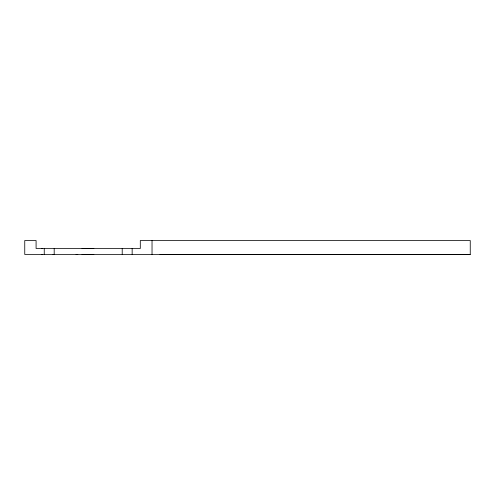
<?xml version="1.0" encoding="UTF-8"?>
<svg xmlns="http://www.w3.org/2000/svg" width="495" height="495" viewBox="0 0 495 495"><rect width="100%" height="100%" fill="white"/><g stroke="black" fill="none" stroke-linecap="round" stroke-linejoin="round"><path stroke-width="0.74" d="M42.056 254.461L42.65 254.455L41.852 254.461M41.852 248.49L42.65 248.49M82.028 248.49L93.846 248.484M53.788 254.461L52.99 254.455M76.063 254.461L77.808 254.455M82.028 254.455L93.846 254.455M159.99 254.442L470.25 254.461L470.25 240.539L140.302 240.539L140.302 248.496L36.086 248.484L36.086 240.539L24.75 240.539L24.75 254.461L470.25 254.461M152.033 240.539L152.033 254.461M132.153 248.484L132.153 254.461M122.209 248.484L122.209 254.461M54.19 248.484L54.19 254.461M44.247 248.484L44.247 254.461"/></g></svg>
